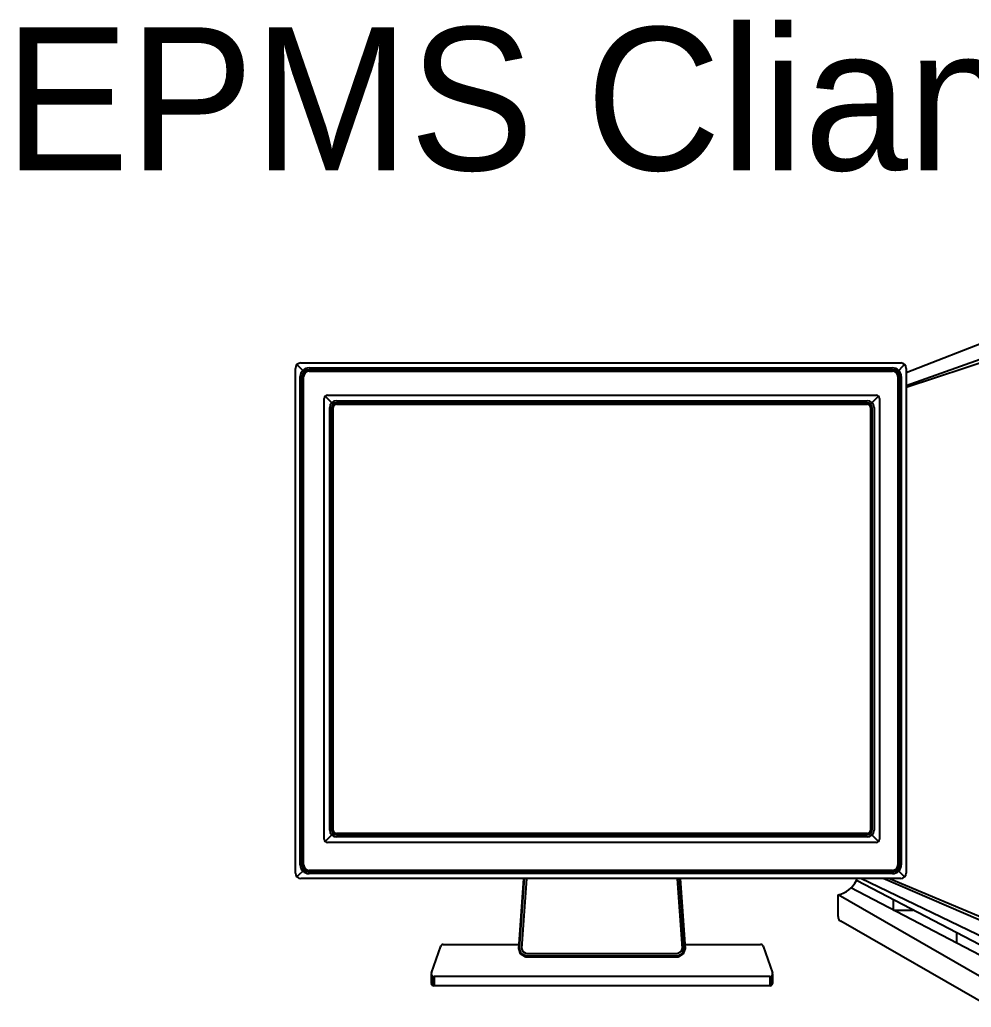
# Model space of a CAD drawing. Header units: millimetres. Extents: x 89450 to 753248, y -530175 to 1209785.
# Drawn here: x 143940 to 145727, y -92184 to -90328 of the extents above; entities that cross this region are included whole.
import ezdxf
from ezdxf.enums import TextEntityAlignment as Align

# ---------------------------------------------------------------- set-up
doc = ezdxf.new("R2010")
doc.units = ezdxf.units.MM
doc.header["$LTSCALE"] = 150
doc.styles.add('ELEC', font='')
doc.styles.get('ELEC').set_extended_font_data('Dotum')

msp = doc.modelspace()

# ---------------------------------------------------------------- linework, layer by layer
at = {"color": 0}
for p, q in [((145888.6, -90880.9), (145605.3, -90991.9)), ((145849, -90929.6), (145605.3, -91016.5)), ((145849.1, -90938.5), (145605.3, -91019.8)), ((144457.6, -91932.1), (144457.6, -90983.7)), ((144460.6, -90976.4), (144476.1, -90991.9)), ((144467.9, -90973.4), (145595, -90973.4)), ((144483.4, -90982.6), (145579.5, -90982.6)), ((144483.4, -90986.3), (145579.5, -90986.3)), ((145602.3, -90976.4), (145586.8, -90991.9)), ((145605.3, -90983.7), (145605.3, -91932.1)), ((144466.9, -91916.6), (144466.9, -90999.1)), ((144470.5, -91916.6), (144470.5, -90999.1)), ((144473, -91916.6), (144473, -90999.1)), ((144483.4, -90988.8), (145579.5, -90988.8)), ((145589.8, -90999.1), (145589.8, -91916.6)), ((145592.4, -90999.1), (145592.4, -91916.6)), ((145596, -90999.1), (145596, -91916.6)), ((144511.9, -91868.2), (144511.9, -91040.2)), ((144513.7, -91035.9), (144530.7, -91052.9)), ((144513.7, -91035.9), (144530.7, -91052.9)), ((144518.1, -91034.1), (145549, -91034.1)), ((144535.1, -91044.4), (145532, -91044.4)), ((145553.4, -91035.9), (145536.4, -91052.9)), ((145553.4, -91035.9), (145536.4, -91052.9)), ((145555.2, -91040.2), (145555.2, -91868.2)), ((144522.2, -91851.2), (144522.2, -91057.3)), ((144526.3, -91851.2), (144526.3, -91057.3)), ((144528.9, -91851.2), (144528.9, -91057.3)), ((144535.1, -91048.5), (145532, -91048.5)), ((144535.1, -91051.1), (145532, -91051.1)), ((145538.2, -91057.3), (145538.2, -91851.2)), ((145540.8, -91057.3), (145540.8, -91851.2)), ((145544.9, -91057.3), (145544.9, -91851.2)), ((144513.7, -91872.6), (144530.7, -91855.6)), ((144513.7, -91872.6), (144530.7, -91855.6)), ((145532, -91857.4), (144535.1, -91857.4)), ((145532, -91860), (144535.1, -91860)), ((145553.4, -91872.6), (145536.4, -91855.6)), ((145553.4, -91872.6), (145536.4, -91855.6)), ((145549, -91874.4), (144518.1, -91874.4)), ((145532, -91864.1), (144535.1, -91864.1)), ((144460.6, -91939.4), (144476.1, -91923.9)), ((145579.5, -91926.9), (144483.4, -91926.9)), ((145579.5, -91929.5), (144483.4, -91929.5)), ((145579.5, -91933.1), (144483.4, -91933.1)), ((145602.3, -91939.4), (145586.8, -91923.9)), ((145595, -91942.4), (144467.9, -91942.4)), ((144877.2, -92073.8), (144886.7, -91942.4)), ((144878.8, -92073.6), (144888.2, -91942.5)), ((144882.9, -92073), (144892.3, -91942.8)), ((145174.8, -91942.8), (145184.2, -92073)), ((145178.9, -91942.5), (145188.3, -92073.6)), ((145180.4, -91942.4), (145189.9, -92073.8)), ((145829.4, -92112.2), (145511.8, -91946.2)), ((145881.6, -92116.5), (145520, -91942.4)), ((145857.7, -92070.1), (145562.1, -91942.4)), ((145853.1, -92059.9), (145572.3, -91942.4)), ((145816.3, -92124.4), (145501.5, -91959.9)), ((145477.1, -92013.8), (145477.1, -91973.1)), ((145763.5, -92137.5), (145477.1, -91973.1)), ((145581.6, -92001.7), (145581.6, -91982.6)), ((145581.6, -92001.7), (145618.1, -92001.7)), ((145763.5, -92184.2), (145482.2, -92022.7)), ((145700.2, -92063.7), (145700.2, -92044.6)), ((144713.2, -92119.8), (144730.7, -92069.5)), ((144735.5, -92066.1), (144877.8, -92066.1)), ((144880.6, -92084), (144877.2, -92073.8)), ((144881.9, -92082.9), (144878.8, -92073.6)), ((144890.8, -92088.3), (144881.9, -92082.9)), ((144885.3, -92080.2), (144882.9, -92073)), ((144891.9, -92084.1), (144885.3, -92080.2)), ((145181.8, -92080.2), (145175.2, -92084.1)), ((145185.2, -92082.9), (145176.3, -92088.3)), ((145184.2, -92073), (145181.8, -92080.2)), ((145188.3, -92073.6), (145185.2, -92082.9)), ((145189.9, -92073.8), (145186.5, -92084)), ((145189.3, -92066.1), (145331.6, -92066.1)), ((145336.4, -92069.5), (145353.9, -92119.8)), ((144890.3, -92089.8), (144880.6, -92084)), ((145176.8, -92089.8), (144890.3, -92089.8)), ((145176.3, -92088.3), (144890.8, -92088.3)), ((145175.2, -92084.1), (144891.9, -92084.1)), ((145186.5, -92084), (145176.8, -92089.8)), ((144713, -92121.5), (144713, -92139.5)), ((144713.5, -92123.8), (144713.5, -92140.9)), ((144714.5, -92125.2), (144714.5, -92142.3)), ((144716.6, -92126.5), (144716.6, -92143.5)), ((144717.6, -92126.7), (144717.6, -92143.7)), ((144718.1, -92126.7), (144718.1, -92143.8)), ((145041.3, -92126.7), (144718.1, -92126.7)), ((145349, -92126.7), (145041.3, -92126.7)), ((145349, -92126.7), (145349, -92143.8)), ((145349.5, -92126.7), (145349.5, -92143.7)), ((145350.5, -92126.5), (145350.5, -92143.5)), ((145352.6, -92125.2), (145352.6, -92142.3)), ((145353.6, -92123.8), (145353.6, -92140.9)), ((145354.1, -92121.5), (145354.1, -92139.5)), ((145349, -92143.8), (144718.1, -92143.8))]:
    msp.add_line(p, q, dxfattribs=at)
for centre, radius, start, end in [((144467.9, -90983.7), 10.3, 90, 180), ((144483.4, -90999.1), 16.5, 90, 180), ((144483.4, -90999.1), 12.9, 90, 180), ((145579.5, -90999.1), 16.5, 0, 90), ((145579.5, -90999.1), 12.9, 0, 90), ((145595, -90983.7), 10.3, 0, 90), ((144483.4, -90999.1), 10.3, 90, 180), ((145579.5, -90999.1), 10.3, 0, 90), ((144518.1, -91040.2), 6.19, 90, 180), ((144535.1, -91057.3), 12.9, 90, 180), ((145532, -91057.3), 12.9, 0, 90), ((145549, -91040.2), 6.19, 0, 90), ((144535.1, -91057.3), 8.76, 90, 180), ((144535.1, -91057.3), 6.19, 90, 180), ((145532, -91057.3), 8.76, 0, 90), ((145532, -91057.3), 6.19, 0, 90), ((144535.1, -91851.2), 12.9, 180, 270), ((144535.1, -91851.2), 8.76, 180, 270), ((144535.1, -91851.2), 6.19, 180, 270), ((145532, -91851.2), 6.19, 270, 0), ((145532, -91851.2), 8.76, 270, 0), ((145532, -91851.2), 12.9, 270, 0), ((144518.1, -91868.2), 6.19, 180, 270), ((145549, -91868.2), 6.19, 270, 0), ((144483.4, -91916.6), 16.5, 180, 270), ((144483.4, -91916.6), 12.9, 180, 270), ((144483.4, -91916.6), 10.3, 180, 270), ((145579.5, -91916.6), 10.3, 270, 0), ((145579.5, -91916.6), 12.9, 270, 0), ((145579.5, -91916.6), 16.5, 270, 0), ((144467.9, -91932.1), 10.3, 180, 270), ((145595, -91932.1), 10.3, 270, 0), ((145465.1, -91921.6), 52.8, 283.1397, 332.3259), ((145486.8, -91934.9), 27.5, 335.7371, 344.1358), ((145487.4, -92013.8), 10.3, 180, 240.1404), ((144735.5, -92071.2), 5.16, 90, 160.9011), ((145331.6, -92071.2), 5.16, 19.0989, 90), ((144718.1, -92121.5), 5.16, 160.9011, 270), ((145349, -92121.5), 5.16, 270, 19.0989), ((144718.3, -92138.4), 5.43, 192.6585, 268.5375), ((145348.8, -92138.4), 5.43, 271.4625, 347.3415)]:
    msp.add_arc(centre, radius, start, end, dxfattribs=at)

# ---------------------------------------------------------------- texts
at = {"color": 0, "style": 'ELEC'}
msp.add_text('EPMS Clian PC B', height=268.377, dxfattribs=at).set_placement((145315.8, -90476.9), align=Align.MIDDLE_CENTER)

doc.saveas('drawing.dxf')
